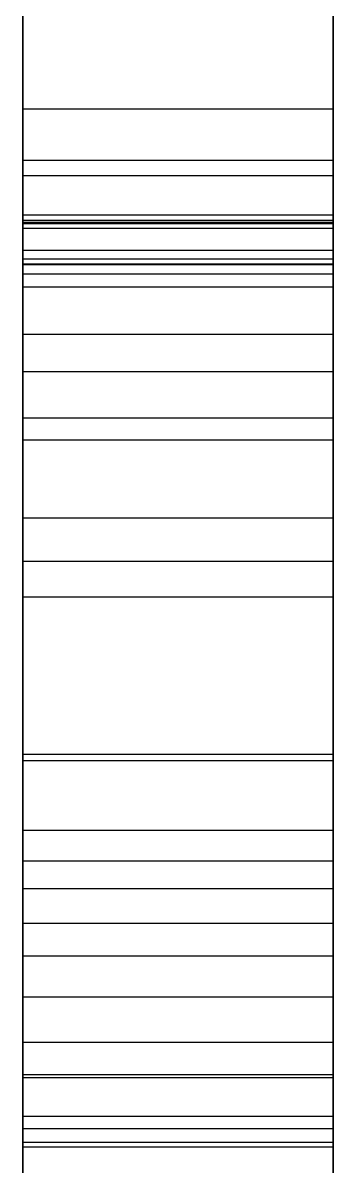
# Paper-space layout 'Sheet2' of a CAD drawing. Header units: inches. Extents: x 0 to 16.3, y 0 to 11.5.
# Drawn here: x 14.0263 to 14.0763, y 5.1421 to 5.3266 of the extents above; entities that cross this region are included whole.
import ezdxf

# ---------------------------------------------------------------- set-up
doc = ezdxf.new("R2010")
doc.units = ezdxf.units.IN
doc.header["$MEASUREMENT"] = 0

psp = doc.layouts.new('Sheet2')

# ---------------------------------------------------------------- linework, layer by layer
at = {"color": 7, "linetype": 'Continuous', "lineweight": 25}
for p, q in [((14.076338, 3.8099), (14.076338, 6.97594)), ((14.026338, 5.286008), (14.026338, 5.748168)), ((14.076338, 5.748168), (14.076338, 5.286008)), ((14.026338, 5.484238), (14.026338, 4.990453)), ((14.076338, 4.990453), (14.076338, 5.484238)), ((14.026338, 5.450383), (14.026338, 5.294721)), ((14.076338, 5.450383), (14.076338, 5.294721)), ((14.026338, 5.446363), (14.026338, 5.283983)), ((14.076338, 5.446363), (14.076338, 5.283983)), ((14.026338, 5.026166), (14.026338, 5.420121)), ((14.076338, 5.026166), (14.076338, 5.420121)), ((14.026338, 5.288478), (14.026338, 5.40834)), ((14.076338, 5.288478), (14.076338, 5.40834)), ((14.026338, 5.270344), (14.026338, 5.349747)), ((14.076338, 5.270344), (14.076338, 5.349747)), ((14.026338, 5.289881), (14.026338, 5.336038)), ((14.076338, 5.289881), (14.076338, 5.336038)), ((14.026338, 5.332403), (14.026338, 5.304427)), ((14.076338, 5.332403), (14.076338, 5.304427)), ((14.026338, 5.327484), (14.026338, 5.312703)), ((14.076338, 5.327484), (14.076338, 5.312703)), ((14.026338, 5.312703), (14.026338, 5.301931)), ((14.026338, 5.312703), (14.076338, 5.312703)), ((14.076338, 5.312703), (14.076338, 5.301931)), ((14.026338, 5.304427), (14.026338, 5.287706)), ((14.026338, 5.304427), (14.076338, 5.304427)), ((14.076338, 5.304427), (14.076338, 5.287706)), ((14.026338, 5.301931), (14.026338, 5.295607)), ((14.026338, 5.301931), (14.076338, 5.301931)), ((14.076338, 5.301931), (14.076338, 5.295607)), ((14.026338, 5.295607), (14.026338, 5.294173)), ((14.026338, 5.295607), (14.076338, 5.295607)), ((14.026338, 5.294721), (14.076338, 5.294721)), ((14.026338, 5.294721), (14.026338, 5.262832)), ((14.076338, 5.295607), (14.076338, 5.294173)), ((14.076338, 5.294721), (14.076338, 5.262832)), ((14.026338, 5.294408), (14.026338, 5.293453)), ((14.026338, 5.294408), (14.076338, 5.294408)), ((14.026338, 5.294173), (14.026338, 5.294408)), ((14.026338, 5.294173), (14.076338, 5.294173)), ((14.026338, 5.293453), (14.026338, 5.287586)), ((14.026338, 5.293453), (14.076338, 5.293453)), ((14.076338, 5.294408), (14.076338, 5.293453)), ((14.076338, 5.294173), (14.076338, 5.294408)), ((14.076338, 5.293453), (14.076338, 5.287586)), ((14.026338, 5.289881), (14.076338, 5.289881)), ((14.026338, 5.246717), (14.026338, 5.289881)), ((14.076338, 5.246717), (14.076338, 5.289881)), ((14.026338, 5.288478), (14.076338, 5.288478)), ((14.026338, 5.287706), (14.026338, 5.288478)), ((14.026338, 5.287706), (14.076338, 5.287706)), ((14.026338, 5.287586), (14.026338, 5.276347)), ((14.026338, 5.287586), (14.076338, 5.287586)), ((14.076338, 5.287706), (14.076338, 5.288478)), ((14.076338, 5.287586), (14.076338, 5.276347)), ((14.076338, 5.286008), (14.026338, 5.286008)), ((14.026338, 5.239691), (14.026338, 5.286008)), ((14.076338, 5.286008), (14.076338, 5.239691)), ((14.026338, 5.283983), (14.076338, 5.283983)), ((14.026338, 5.283983), (14.026338, 5.124884)), ((14.076338, 5.283983), (14.076338, 5.124884)), ((14.026338, 5.276347), (14.026338, 5.259279)), ((14.026338, 5.276347), (14.076338, 5.276347)), ((14.076338, 5.276347), (14.076338, 5.259279)), ((14.026338, 5.191374), (14.026338, 5.270344)), ((14.026338, 5.270344), (14.076338, 5.270344)), ((14.076338, 5.191374), (14.076338, 5.270344)), ((14.026338, 5.262832), (14.076338, 5.262832)), ((14.026338, 5.262832), (14.026338, 5.234004)), ((14.076338, 5.262832), (14.076338, 5.234004)), ((14.026338, 5.259279), (14.026338, 5.136796)), ((14.026338, 5.259279), (14.076338, 5.259279)), ((14.076338, 5.259279), (14.076338, 5.136796)), ((14.026338, 5.246717), (14.076338, 5.246717)), ((14.026338, 5.207569), (14.026338, 5.246717)), ((14.076338, 5.207569), (14.076338, 5.246717)), ((14.076338, 5.239691), (14.026338, 5.239691)), ((14.026338, 5.196274), (14.026338, 5.239691)), ((14.076338, 5.239691), (14.076338, 5.196274)), ((14.026338, 5.234004), (14.026338, 5.208593)), ((14.026338, 5.234004), (14.076338, 5.234004)), ((14.076338, 5.234004), (14.076338, 5.208593)), ((14.026338, 5.208593), (14.026338, 5.186955)), ((14.026338, 5.208593), (14.076338, 5.208593)), ((14.076338, 5.208593), (14.076338, 5.186955)), ((14.026338, 5.207569), (14.076338, 5.207569)), ((14.026338, 5.181353), (14.026338, 5.207569)), ((14.076338, 5.181353), (14.076338, 5.207569)), ((14.026338, 5.176003), (14.026338, 5.196274)), ((14.076338, 5.196274), (14.026338, 5.196274)), ((14.076338, 5.196274), (14.076338, 5.176003)), ((14.026338, 5.091269), (14.026338, 5.191374)), ((14.026338, 5.191374), (14.076338, 5.191374)), ((14.076338, 5.091269), (14.076338, 5.191374)), ((14.026338, 5.186955), (14.026338, 5.169447)), ((14.026338, 5.186955), (14.076338, 5.186955)), ((14.076338, 5.186955), (14.076338, 5.169447)), ((14.026338, 5.181353), (14.076338, 5.181353)), ((14.026338, 5.162127), (14.026338, 5.181353)), ((14.076338, 5.162127), (14.076338, 5.181353)), ((14.026338, 5.156878), (14.026338, 5.176003)), ((14.076338, 5.176003), (14.026338, 5.176003)), ((14.076338, 5.176003), (14.076338, 5.156878)), ((14.026338, 5.169447), (14.026338, 5.156423)), ((14.026338, 5.169447), (14.076338, 5.169447)), ((14.076338, 5.169447), (14.076338, 5.156423)), ((14.026338, 5.162127), (14.076338, 5.162127)), ((14.026338, 5.150227), (14.026338, 5.162127)), ((14.076338, 5.150227), (14.076338, 5.162127)), ((14.026338, 5.139038), (14.026338, 5.156878)), ((14.076338, 5.156878), (14.026338, 5.156878)), ((14.026338, 5.156423), (14.026338, 5.14824)), ((14.026338, 5.156423), (14.076338, 5.156423)), ((14.076338, 5.156878), (14.076338, 5.139038)), ((14.076338, 5.156423), (14.076338, 5.14824)), ((14.026338, 5.150227), (14.076338, 5.150227)), ((14.026338, 5.145988), (14.026338, 5.150227)), ((14.076338, 5.145988), (14.076338, 5.150227)), ((14.026338, 5.14824), (14.026338, 5.145253)), ((14.026338, 5.14824), (14.076338, 5.14824)), ((14.076338, 5.14824), (14.076338, 5.145253)), ((14.026338, 5.145988), (14.076338, 5.145988)), ((14.026338, 5.145253), (14.026338, 5.145988)), ((14.026338, 5.145253), (14.076338, 5.145253)), ((14.076338, 5.145253), (14.076338, 5.145988))]:
    psp.add_line(p, q, dxfattribs=at)

doc.saveas('drawing.dxf')
